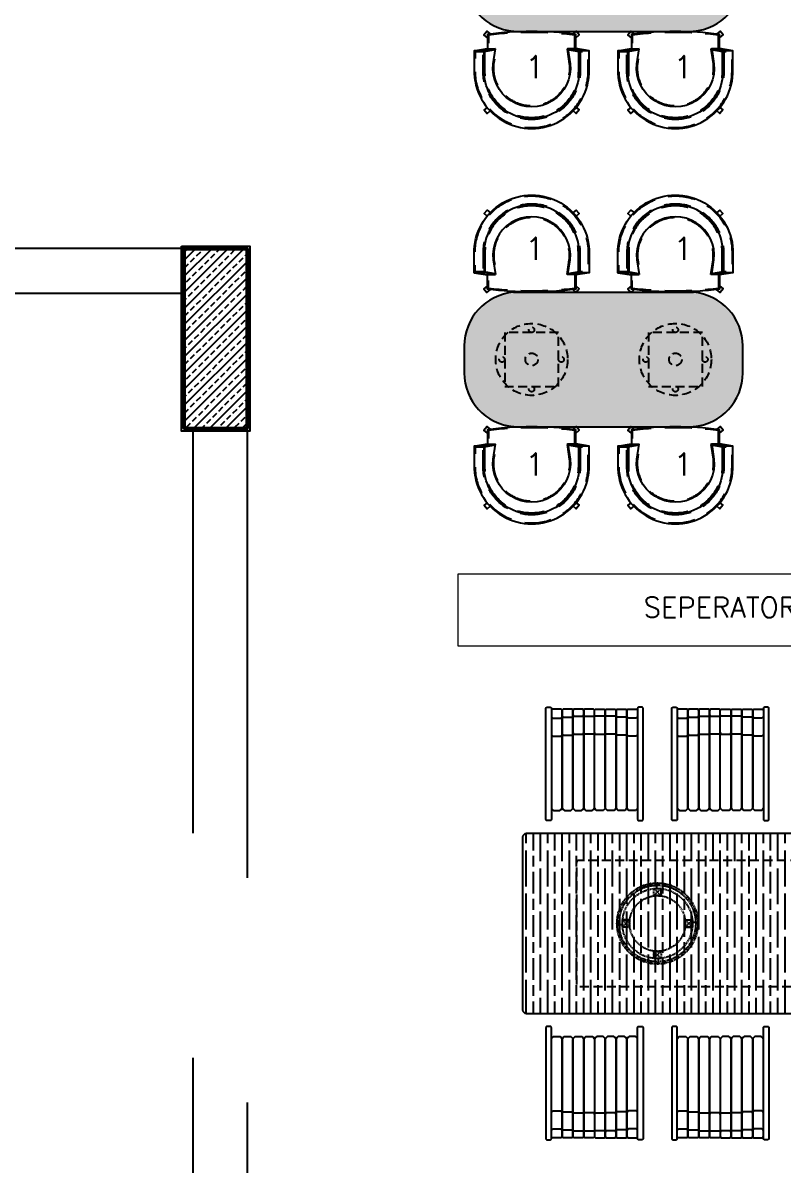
# Model space of a CAD drawing. Extents: x 820 to 5791, y 1495 to 5010.
# Drawn here: x 3320 to 3743, y 3197 to 3832 of the extents above; entities that cross this region are included whole.
import ezdxf
from ezdxf.enums import TextEntityAlignment as Align

# ---------------------------------------------------------------- set-up
doc = ezdxf.new("R2010")
doc.units = 0
doc.header["$LTSCALE"] = 20
for name, pattern in [('( Hidden )', [0.375, 0.25, -0.125]), ('CACHE', [0.375, 0.25, -0.125]), ('HIDDEN', [0.375, 0.25, -0.125]), ('ZWCAD_ISO03W100', [30, 12, -18])]:
    doc.linetypes.add(name, pattern=pattern)
doc.layers.get('0').update_dxf_attribs({"linetype": 'CONTINUOUS', "lineweight": 15})
for name, color, linetype, lineweight in [('0_V_Dim_int', 183, 'CONTINUOUS', 9), ('_00_TT_PLASTER INTERIOR', 60, 'CONTINUOUS', 0), ('KOLON', 7, 'CONTINUOUS', 50)]:
    doc.layers.add(name, color=color, linetype=linetype, lineweight=lineweight)
for name, color, linetype in [('0_YKA_Hidden', 9, 'HIDDEN'), ('6-YKA-FABRIC', 145, 'CONTINUOUS'), ('6_V_MARBLE', 210, 'CONTINUOUS'), ('6_V_WOOD', 47, 'CONTINUOUS'), ('6_YKA_Furniture_Fixed', 42, 'CONTINUOUS'), ('Kiriş', 7, 'CONTINUOUS'), ('Oda', 7, 'CONTINUOUS'), ('TARAMA', 8, 'CONTINUOUS'), ('V_KAPLAMA_01', 71, 'CONTINUOUS')]:
    doc.layers.add(name, color=color, linetype=linetype)
doc.layers.add('_00_TT_AREA', color=140, linetype='CONTINUOUS', plot=False)
doc.layers.add('V_ALAN', color=222, linetype='CONTINUOUS', lineweight=5, plot=False)
doc.styles.get("Standard").update_dxf_attribs({"font": 'txttw.shx'})

# ---------------------------------------------------------------- blocks, each defined once
blk = doc.blocks.new('S5 PLAN')
at = {"layer": '6-YKA-FABRIC', "flags": 128}
for points in [[(2094.17, -663.62), (2087.86, -662.59), (2082.36, -662.59), (2082.36, -652.05, -1.022187), (2146.36, -652.05), (2146.36, -662.59), (2140.86, -662.59), (2134.54, -663.62)], [(2140.86, -662.59), (2140.86, -651.92, 1.021757), (2087.86, -651.92), (2087.86, -662.59)], [(2134.54, -663.62), (2135.82, -655.43, 1.117816), (2092.88, -655.37), (2094.17, -663.62)], [(2138.87, -663.79), (2138.87, -671.71, -0.066351), (2089.84, -671.71), (2089.84, -663.79)]]:
    blk.add_lwpolyline(points, format="xyb", dxfattribs=at)
at = {"layer": '6-YKA-FABRIC', "linetype": '( Hidden )', "ltscale": 3, "flags": 128}
for points in [[(2094.09, -663.1), (2087.9, -662.09), (2082.86, -662.09), (2082.86, -652.05, -1.022473), (2145.86, -652.05), (2145.86, -662.09), (2140.82, -662.09), (2134.46, -663.13)], [(2141.36, -662.59), (2141.36, -651.92, 1.0214), (2087.36, -651.92), (2087.36, -662.59)], [(2140.36, -662.59), (2140.36, -651.92, 1.022127), (2088.36, -651.92), (2088.36, -662.59)], [(2134.54, -663.62), (2134.05, -663.54), (2135.32, -655.37, 1.117522), (2093.38, -655.31), (2094.66, -663.54), (2094.17, -663.62)], [(2138.37, -663.79), (2138.37, -671.27, -0.065205), (2090.34, -671.27), (2090.34, -663.79)]]:
    blk.add_lwpolyline(points, format="xyb", dxfattribs=at)
at = {"layer": '6-YKA-FABRIC', "flags": 128}
for points in [[(2082.36, -662.59), (2089.84, -663.79), (2094.17, -663.62)], [(2146.36, -662.59), (2138.87, -663.79), (2134.54, -663.62)]]:
    blk.add_lwpolyline(points, dxfattribs=at)
at = {"layer": '6_YKA_Furniture_Fixed'}
for points in [[(2089.56, -631.1), (2087.95, -629.66), (2089.55, -627.75), (2091.33, -629.11)], [(2139.15, -631.1), (2140.76, -629.66), (2139.16, -627.75), (2137.38, -629.11)], [(2089.84, -669.83), (2087.83, -671.52), (2089.5, -673.51), (2091.45, -671.87)], [(2138.87, -669.83), (2140.89, -671.52), (2139.21, -673.51), (2137.26, -671.87)]]:
    blk.add_lwpolyline(points, dxfattribs=at)
blk = doc.blocks.new('M7_2_PLAN')
at = {"layer": '6_V_MARBLE'}
h = blk.add_hatch(dxfattribs=at)
h.set_pattern_fill('AR-CONC', color=256, scale=0.03)
h.set_pattern_definition([(50, (-4233.82, 4306.0044), (5.46554, -0.4781726), [0.5715, -6.2865]), (355, (-4233.82, 4306.0044), (-1.057303, 5.731705), [0.4572, -5.029218]), (100.45144, (-4233.3645, 4305.9646), (4.408237, 5.253533), [0.4857, -5.342707]), (46.1842, (-4233.82, 4307.5284), (8.132371, -1.26127), [0.85725, -9.42975]), (96.63556, (-4233.142, 4307.423), (7.122124, 7.422784), [0.72855, -8.014068]), (351.18415, (-4233.82, 4307.5284), (7.122124, 7.422784), [0.6858, -7.543792]), (21, (-4233.058, 4307.1474), (4.548432, -3.067956), [0.5715, -6.2865]), (326, (-4233.058, 4307.1474), (1.854061, 5.525639), [0.4572, -5.0292]), (71.45145, (-4232.679, 4306.892), (6.402493, 2.457683), [0.4857, -5.342698]), (37.5, (-4233.82, 4306.0044), (0.0926581, 2.5366512), [0, -4.96824, 0, -5.1054, 0, -5.04825]), (7.5, (-4233.82, 4306.0044), (2.0045899, 3.0054172), [0, -2.91084, 0, -4.85394, 0, -1.92405]), (327.5, (-4235.5192, 4306.0044), (4.0677179, -0.1718623), [0, -1.905, 0, -5.9436, 0, -7.8867]), (317.5, (-4236.2812, 4306.0044), (4.4438754, 0.7627947), [0, -2.4765, 0, -3.94716, 0, -5.6007])])
edge = h.paths.add_edge_path()
edge.add_line((-1368.9, 3682.33), (-1368.9, 3667.33))
edge.add_arc((-1338.9, 3667.33), 30, 180, 265.21981)
edge.add_arc((-1338.9, 3667.33), 30, 265.21981, 270)
edge.add_line((-1338.9, 3637.33), (-1243.9, 3637.33))
edge.add_arc((-1243.9, 3667.33), 30, 270, 274.78019)
edge.add_arc((-1243.9, 3667.33), 30, 274.78019, 360)
edge.add_line((-1213.9, 3667.33), (-1213.9, 3682.33))
edge.add_arc((-1243.9, 3682.33), 30, 0, 85.21981)
edge.add_arc((-1243.9, 3682.33), 30, 85.21981, 90)
edge.add_line((-1243.9, 3712.33), (-1338.9, 3712.33))
edge.add_arc((-1338.9, 3682.33), 30, 90, 94.78019)
edge.add_arc((-1338.9, 3682.33), 30, 94.78019, 180)
at = {"layer": '0_YKA_Hidden'}
for points in [[(-1346.4, 3659.83), (-1316.4, 3659.83), (-1316.4, 3689.83), (-1346.4, 3689.83)], [(-1266.4, 3659.83), (-1236.4, 3659.83), (-1236.4, 3689.83), (-1266.4, 3689.83)]]:
    blk.add_lwpolyline(points, close=True, dxfattribs=at)
for centre, radius in [((-1331.4, 3674.83), 20), ((-1251.4, 3674.83), 20), ((-1331.4, 3691.33), 1.5), ((-1251.4, 3691.33), 1.5), ((-1347.9, 3674.83), 1.5), ((-1331.4, 3674.83), 3.5), ((-1314.9, 3674.83), 1.5), ((-1267.9, 3674.83), 1.5), ((-1251.4, 3674.83), 3.5), ((-1234.9, 3674.83), 1.5), ((-1331.4, 3658.33), 1.5), ((-1251.4, 3658.33), 1.5)]:
    blk.add_circle(centre, radius, dxfattribs=at)
at = {"layer": '6_V_MARBLE', "flags": 128}
for points in [[(-1341.4, 3712.22, 0.389983), (-1368.9, 3682.33), (-1368.9, 3667.33, 0.389983), (-1341.4, 3637.43, 0.389983)], [(-1341.4, 3712.22, -0.020861), (-1338.9, 3712.33), (-1243.9, 3712.33, -0.020861), (-1241.4, 3712.22)], [(-1241.4, 3637.43, 0.389983), (-1213.9, 3667.33), (-1213.9, 3682.33, 0.389983), (-1241.4, 3712.22)], [(-1341.4, 3637.43, 0.020861), (-1338.9, 3637.33), (-1243.9, 3637.33, 0.020861), (-1241.4, 3637.43)]]:
    blk.add_lwpolyline(points, format="xyb", dxfattribs=at)
blk = doc.blocks.new('*U134')
at = {"linetype": 'ZWCAD_ISO03W100'}
blk.add_lwpolyline([(0, 0.9), (0, -0.9)], dxfattribs=at)
blk = doc.blocks.new('*U133')
at = {"layer": '0_YKA_Hidden', "color": 0, "linetype": 'ByBlock', "lineweight": -2}
blk.add_blockref('*U134', (2792.75, -261.07), dxfattribs=at)
for p, rotation in [((2772.95, -282.06), 90.00000000000001), ((2813.74, -280.86), 270), ((2793.95, -301.86), 180)]:
    blk.add_blockref('*U134', p, dxfattribs=dict(at, rotation=rotation))
blk = doc.blocks.new('M5 PLAN')
at = {"layer": '6_YKA_Furniture_Fixed'}
h = blk.add_hatch(dxfattribs=at)
h.set_pattern_fill('GOST_WOOD', color=256, scale=2)
h.set_pattern_definition([(90, (23400.172, -704.048), (12, -7e-16), [20, -4]), (90, (23404.172, -708.048), (12, -7e-16), [12, -3, 6, -3]), (90, (23408.172, -714.048), (12, -7e-16), [20, -4])])
h.paths.add_polyline_path([(23797.11, 2348.9, 0.414214), (23799.11, 2350.9), (23799.11, 2446.9, 0.414214), (23797.11, 2448.9), (23511.11, 2448.9, 0.414214), (23509.11, 2446.9), (23509.11, 2350.9, 0.414214), (23511.11, 2348.9)])
at = {"layer": '0_YKA_Hidden', "flags": 128}
blk.add_lwpolyline([(23768.11, 2433.9), (23540.11, 2433.9, 0.414214), (23539.11, 2432.9), (23539.11, 2364.9, 0.414214), (23540.11, 2363.9), (23768.11, 2363.9, 0.414214), (23769.11, 2364.9), (23769.11, 2432.9, 0.414214)], format="xyb", close=True, dxfattribs=at)
at = {"layer": '0_YKA_Hidden', "ltscale": 0.1, "flags": 128}
for points in [[(23570.89, 2415.59), (23570.11, 2416.51, 0.010001), (23569.19, 2415.74), (23569.97, 2414.82, -0.010418)], [(23573.99, 2417.64), (23573.39, 2418.68, 0.010001), (23572.35, 2418.08), (23572.95, 2417.04, -0.010418)], [(23577.39, 2419.11), (23576.98, 2420.24, 0.010001), (23575.86, 2419.83), (23576.27, 2418.7, -0.010418)], [(23581.01, 2419.97), (23580.8, 2421.15, 0.010001), (23579.62, 2420.94), (23579.82, 2419.76, -0.010418)], [(23584.71, 2420.19), (23584.71, 2421.39, 0.010001), (23583.51, 2421.39), (23583.51, 2420.19, -0.010418)], [(23588.4, 2419.76), (23588.61, 2420.94, 0.010001), (23587.43, 2421.15), (23587.22, 2419.97, -0.010418)], [(23591.96, 2418.7), (23592.37, 2419.83, 0.010001), (23591.24, 2420.24), (23590.83, 2419.11, -0.010418)], [(23595.28, 2417.04), (23595.88, 2418.08, 0.010001), (23594.84, 2418.68), (23594.24, 2417.64, -0.010418)], [(23598.26, 2414.82), (23599.03, 2415.74, 0.010001), (23598.11, 2416.51), (23597.34, 2415.59, -0.010418)], [(23709.97, 2414.82), (23709.19, 2415.74, -0.010001), (23710.11, 2416.51), (23710.89, 2415.59, 0.010418)], [(23712.95, 2417.04), (23712.35, 2418.08, -0.010001), (23713.39, 2418.68), (23713.99, 2417.64, 0.010418)], [(23716.27, 2418.7), (23715.86, 2419.83, -0.010001), (23716.98, 2420.24), (23717.39, 2419.11, 0.010418)], [(23719.82, 2419.76), (23719.62, 2420.94, -0.010001), (23720.8, 2421.15), (23721.01, 2419.97, 0.010418)], [(23723.51, 2420.19), (23723.51, 2421.39, -0.010001), (23724.71, 2421.39), (23724.71, 2420.19, 0.010418)], [(23727.22, 2419.97), (23727.43, 2421.15, -0.010001), (23728.61, 2420.94), (23728.4, 2419.76, 0.010418)], [(23730.83, 2419.11), (23731.24, 2420.24, -0.010001), (23732.37, 2419.83), (23731.96, 2418.7, 0.010418)], [(23734.24, 2417.64), (23734.84, 2418.68, -0.010001), (23735.88, 2418.08), (23735.28, 2417.04, 0.010418)], [(23737.34, 2415.59), (23738.11, 2416.51, -0.010001), (23739.03, 2415.74), (23738.26, 2414.82, 0.010418)], [(23565.97, 2410.06), (23564.93, 2410.66, 0.010001), (23564.33, 2409.62), (23565.37, 2409.02, -0.010418)], [(23568.19, 2413.04), (23567.27, 2413.81, 0.010001), (23566.5, 2412.89), (23567.42, 2412.12, -0.010418)], [(23600.81, 2412.12), (23601.73, 2412.89, 0.010001), (23600.96, 2413.81), (23600.04, 2413.04, -0.010418)], [(23602.85, 2409.02), (23603.89, 2409.62, 0.010001), (23603.29, 2410.66), (23602.25, 2410.06, -0.010418)], [(23705.37, 2409.02), (23704.33, 2409.62, -0.010001), (23704.93, 2410.66), (23705.97, 2410.06, 0.010418)], [(23707.42, 2412.12), (23706.5, 2412.89, -0.010001), (23707.27, 2413.81), (23708.19, 2413.04, 0.010418)], [(23740.04, 2413.04), (23740.96, 2413.81, -0.010001), (23741.73, 2412.89), (23740.81, 2412.12, 0.010418)], [(23742.25, 2410.06), (23743.29, 2410.66, -0.010001), (23743.89, 2409.62), (23742.85, 2409.02, 0.010418)], [(23563.25, 2403.18), (23562.07, 2403.39, 0.010001), (23561.86, 2402.21), (23563.04, 2402, -0.010418)], [(23564.31, 2406.74), (23563.18, 2407.15, 0.010001), (23562.77, 2406.02), (23563.9, 2405.61, -0.010418)], [(23604.33, 2405.61), (23605.46, 2406.02, 0.010001), (23605.05, 2407.15), (23603.92, 2406.74, -0.010418)], [(23605.19, 2402), (23606.37, 2402.21, 0.010001), (23606.16, 2403.39), (23604.98, 2403.18, -0.010418)], [(23703.04, 2402), (23701.86, 2402.21, -0.010001), (23702.07, 2403.39), (23703.25, 2403.18, 0.010418)], [(23703.9, 2405.61), (23702.77, 2406.02, -0.010001), (23703.18, 2407.15), (23704.31, 2406.74, 0.010418)], [(23743.92, 2406.74), (23745.05, 2407.15, -0.010001), (23745.46, 2406.02), (23744.33, 2405.61, 0.010418)], [(23744.98, 2403.18), (23746.16, 2403.39, -0.010001), (23746.37, 2402.21), (23745.19, 2402, 0.010418)], [(23562.82, 2399.5), (23561.62, 2399.5, 0.010001), (23561.62, 2398.3), (23562.82, 2398.3, -0.010418)], [(23605.41, 2398.3), (23606.61, 2398.3, 0.010001), (23606.61, 2399.5), (23605.41, 2399.5, -0.010418)], [(23702.82, 2398.3), (23701.62, 2398.3, -0.010001), (23701.62, 2399.5), (23702.82, 2399.5, 0.010418)], [(23745.41, 2399.5), (23746.61, 2399.5, -0.010001), (23746.61, 2398.3), (23745.41, 2398.3, 0.010418)], [(23563.04, 2395.79), (23561.86, 2395.58, 0.010001), (23562.07, 2394.4), (23563.25, 2394.61, -0.010418)], [(23563.9, 2392.18), (23562.77, 2391.77, 0.010001), (23563.18, 2390.64), (23564.31, 2391.05, -0.010418)], [(23603.92, 2391.05), (23605.05, 2390.64, 0.010001), (23605.46, 2391.77), (23604.33, 2392.18, -0.010418)], [(23604.98, 2394.61), (23606.16, 2394.4, 0.010001), (23606.37, 2395.58), (23605.19, 2395.79, -0.010418)], [(23703.25, 2394.61), (23702.07, 2394.4, -0.010001), (23701.86, 2395.58), (23703.04, 2395.79, 0.010418)], [(23704.31, 2391.05), (23703.18, 2390.64, -0.010001), (23702.77, 2391.77), (23703.9, 2392.18, 0.010418)], [(23744.33, 2392.18), (23745.46, 2391.77, -0.010001), (23745.05, 2390.64), (23743.92, 2391.05, 0.010418)], [(23745.19, 2395.79), (23746.37, 2395.58, -0.010001), (23746.16, 2394.4), (23744.98, 2394.61, 0.010418)], [(23565.37, 2388.77), (23564.33, 2388.17, 0.010001), (23564.93, 2387.13), (23565.97, 2387.73, -0.010418)], [(23567.42, 2385.67), (23566.5, 2384.9, 0.010001), (23567.27, 2383.98), (23568.19, 2384.75, -0.010418)], [(23600.04, 2384.75), (23600.96, 2383.98, 0.010001), (23601.73, 2384.9), (23600.81, 2385.67, -0.010418)], [(23602.25, 2387.73), (23603.29, 2387.13, 0.010001), (23603.89, 2388.17), (23602.85, 2388.77, -0.010418)], [(23705.97, 2387.73), (23704.93, 2387.13, -0.010001), (23704.33, 2388.17), (23705.37, 2388.77, 0.010418)], [(23708.19, 2384.75), (23707.27, 2383.98, -0.010001), (23706.5, 2384.9), (23707.42, 2385.67, 0.010418)], [(23740.81, 2385.67), (23741.73, 2384.9, -0.010001), (23740.96, 2383.98), (23740.04, 2384.75, 0.010418)], [(23742.85, 2388.77), (23743.89, 2388.17, -0.010001), (23743.29, 2387.13), (23742.25, 2387.73, 0.010418)], [(23569.97, 2382.97), (23569.19, 2382.05, 0.010001), (23570.11, 2381.28), (23570.89, 2382.2, -0.010418)], [(23572.95, 2380.75), (23572.35, 2379.71, 0.010001), (23573.39, 2379.11), (23573.99, 2380.15, -0.010418)], [(23576.27, 2379.09), (23575.86, 2377.96, 0.010001), (23576.98, 2377.55), (23577.39, 2378.68, -0.010418)], [(23579.82, 2378.03), (23579.62, 2376.85, 0.010001), (23580.8, 2376.64), (23581.01, 2377.82, -0.010418)], [(23583.51, 2377.6), (23583.51, 2376.4, 0.010001), (23584.71, 2376.4), (23584.71, 2377.6, -0.010418)], [(23587.22, 2377.82), (23587.43, 2376.64, 0.010001), (23588.61, 2376.85), (23588.4, 2378.03, -0.010418)], [(23590.83, 2378.68), (23591.24, 2377.55, 0.010001), (23592.37, 2377.96), (23591.96, 2379.09, -0.010418)], [(23594.24, 2380.15), (23594.84, 2379.11, 0.010001), (23595.88, 2379.71), (23595.28, 2380.75, -0.010418)], [(23597.34, 2382.2), (23598.11, 2381.28, 0.010001), (23599.03, 2382.05), (23598.26, 2382.97, -0.010418)], [(23710.89, 2382.2), (23710.11, 2381.28, -0.010001), (23709.19, 2382.05), (23709.97, 2382.97, 0.010418)], [(23713.99, 2380.15), (23713.39, 2379.11, -0.010001), (23712.35, 2379.71), (23712.95, 2380.75, 0.010418)], [(23717.39, 2378.68), (23716.98, 2377.55, -0.010001), (23715.86, 2377.96), (23716.27, 2379.09, 0.010418)], [(23721.01, 2377.82), (23720.8, 2376.64, -0.010001), (23719.62, 2376.85), (23719.82, 2378.03, 0.010418)], [(23724.71, 2377.6), (23724.71, 2376.4, -0.010001), (23723.51, 2376.4), (23723.51, 2377.6, 0.010418)], [(23728.4, 2378.03), (23728.61, 2376.85, -0.010001), (23727.43, 2376.64), (23727.22, 2377.82, 0.010418)], [(23731.96, 2379.09), (23732.37, 2377.96, -0.010001), (23731.24, 2377.55), (23730.83, 2378.68, 0.010418)], [(23735.28, 2380.75), (23735.88, 2379.71, -0.010001), (23734.84, 2379.11), (23734.24, 2380.15, 0.010418)], [(23738.26, 2382.97), (23739.03, 2382.05, -0.010001), (23738.11, 2381.28), (23737.34, 2382.2, 0.010418)]]:
    blk.add_lwpolyline(points, format="xyb", close=True, dxfattribs=at)
for points in [[(23582.11, 2418.4), (23586.11, 2418.4), (23586.11, 2414.4), (23582.11, 2414.4), (23582.11, 2418.4), (23586.11, 2414.4), (23586.11, 2418.4), (23582.11, 2414.4)], [(23726.11, 2418.4), (23722.11, 2418.4), (23722.11, 2414.4), (23726.11, 2414.4), (23726.11, 2418.4), (23722.11, 2414.4), (23722.11, 2418.4), (23726.11, 2414.4)], [(23564.61, 2396.9), (23564.61, 2400.9), (23568.61, 2400.9), (23568.61, 2396.9), (23564.61, 2396.9), (23568.61, 2400.9), (23564.61, 2400.9), (23568.61, 2396.9)], [(23603.61, 2400.9), (23603.61, 2396.9), (23599.61, 2396.9), (23599.61, 2400.9), (23603.61, 2400.9), (23599.61, 2396.9), (23603.61, 2396.9), (23599.61, 2400.9)], [(23704.61, 2400.9), (23704.61, 2396.9), (23708.61, 2396.9), (23708.61, 2400.9), (23704.61, 2400.9), (23708.61, 2396.9), (23704.61, 2396.9), (23708.61, 2400.9)], [(23743.61, 2396.9), (23743.61, 2400.9), (23739.61, 2400.9), (23739.61, 2396.9), (23743.61, 2396.9), (23739.61, 2400.9), (23743.61, 2400.9), (23739.61, 2396.9)], [(23586.11, 2379.4), (23582.11, 2379.4), (23582.11, 2383.4), (23586.11, 2383.4), (23586.11, 2379.4), (23582.11, 2383.4), (23582.11, 2379.4), (23586.11, 2383.4)], [(23722.11, 2379.4), (23726.11, 2379.4), (23726.11, 2383.4), (23722.11, 2383.4), (23722.11, 2379.4), (23726.11, 2383.4), (23726.11, 2379.4), (23722.11, 2383.4)]]:
    blk.add_lwpolyline(points, dxfattribs=at)
at = {"layer": '0_YKA_Hidden', "ltscale": 0.1}
for centre, radius in [((23584.11, 2398.9), 22.5), ((23584.11, 2398.9), 21.3), ((23584.11, 2398.9), 19.5), ((23724.11, 2398.9), 22.5), ((23724.11, 2398.9), 21.3), ((23724.11, 2398.9), 19.5), ((23584.11, 2398.9), 15.5), ((23724.11, 2398.9), 15.5)]:
    blk.add_circle(centre, radius, dxfattribs=at)
at = {"layer": '6_YKA_Furniture_Fixed'}
blk.add_lwpolyline([(23797.11, 2448.9), (23511.11, 2448.9, 0.414214), (23509.11, 2446.9), (23509.11, 2350.9, 0.414214), (23511.11, 2348.9), (23797.11, 2348.9, 0.414214), (23799.11, 2350.9), (23799.11, 2446.9, 0.414214)], format="xyb", close=True, dxfattribs=at)
at = {"layer": '0_YKA_Hidden', "ltscale": 0.1}
blk.add_blockref('*U133', (20790.77, 2680.36), dxfattribs=at)
at = {"layer": '0_YKA_Hidden', "ltscale": 0.1, "xscale": -1}
blk.add_blockref('*U133', (26517.46, 2680.36), dxfattribs=at)
blk = doc.blocks.new('S1 PLAN')
at = {"layer": '6-YKA-FABRIC', "flags": 128}
for points in [[(236.58, -275.47), (238.58, -275.47, 0.414214), (240.58, -273.47), (240.58, -219.97, 0.414214), (239.58, -218.97), (235.58, -218.97, 0.414214), (234.58, -219.97), (234.58, -273.47, 0.414214)], [(242.58, -275.47), (244.58, -275.47, 0.414214), (246.58, -273.47), (246.58, -219.97, 0.414214), (245.58, -218.97), (241.58, -218.97, 0.414214), (240.58, -219.97), (240.58, -273.47, 0.414214)], [(248.58, -275.47), (250.58, -275.47, 0.414214), (252.58, -273.47), (252.58, -219.97, 0.414214), (251.58, -218.97), (247.58, -218.97, 0.414214), (246.58, -219.97), (246.58, -273.47, 0.414214)], [(254.58, -275.47), (256.58, -275.47, 0.414214), (258.58, -273.47), (258.58, -219.97, 0.414214), (257.58, -218.97), (253.58, -218.97, 0.414214), (252.58, -219.97), (252.58, -273.47, 0.414214)], [(262.58, -275.47), (260.58, -275.47, -0.414214), (258.58, -273.47), (258.58, -219.97, -0.414214), (259.58, -218.97), (263.58, -218.97, -0.414214), (264.58, -219.97), (264.58, -273.47, -0.414214)], [(268.58, -275.47), (266.58, -275.47, -0.414214), (264.58, -273.47), (264.58, -219.97, -0.414214), (265.58, -218.97), (269.58, -218.97, -0.414214), (270.58, -219.97), (270.58, -273.47, -0.414214)], [(274.58, -275.47), (272.58, -275.47, -0.414214), (270.58, -273.47), (270.58, -219.97, -0.414214), (271.58, -218.97), (275.58, -218.97, -0.414214), (276.58, -219.97), (276.58, -273.47, -0.414214)], [(280.58, -275.47), (278.58, -275.47, -0.414214), (276.58, -273.47), (276.58, -219.97, -0.414214), (277.58, -218.97), (281.58, -218.97, -0.414214), (282.58, -219.97), (282.58, -273.47, -0.414214)]]:
    blk.add_lwpolyline(points, format="xyb", close=True, dxfattribs=at)
for points in [[(240.58, -222.47), (240.58, -222.47, 0.414214), (241.58, -223.47), (245.58, -223.47, 0.414214), (246.58, -222.47), (246.58, -222.47)], [(246.58, -221.97), (246.58, -221.97, 0.414214), (247.58, -222.97), (251.58, -222.97, 0.414214), (252.58, -221.97), (252.58, -221.97)], [(252.58, -221.97), (252.58, -221.97, 0.414214), (253.58, -222.97), (257.58, -222.97, 0.414214), (258.58, -221.97), (258.58, -221.97)], [(264.58, -221.97), (264.58, -221.97, -0.414214), (263.58, -222.97), (259.58, -222.97, -0.414214), (258.58, -221.97), (258.58, -221.97)], [(270.58, -221.97), (270.58, -221.97, -0.414214), (269.58, -222.97), (265.58, -222.97, -0.414214), (264.58, -221.97), (264.58, -221.97)], [(276.58, -222.47), (276.58, -222.47, -0.414214), (275.58, -223.47), (271.58, -223.47, -0.414214), (270.58, -222.47), (270.58, -222.47)], [(234.58, -222.97), (234.58, -222.97, 0.414214), (235.58, -223.97), (239.58, -223.97, 0.414214), (240.58, -222.97), (240.58, -222.97)], [(282.58, -222.97), (282.58, -222.97, -0.414214), (281.58, -223.97), (277.58, -223.97, -0.414214), (276.58, -222.97), (276.58, -222.97)], [(234.58, -232.97), (234.58, -232.97, 0.414214), (235.58, -233.97), (239.58, -233.97, 0.414214), (240.58, -232.97), (240.58, -232.97)], [(240.58, -232.47), (240.58, -232.47, 0.414214), (241.58, -233.47), (245.58, -233.47, 0.414214), (246.58, -232.47), (246.58, -232.47)], [(246.58, -231.97), (246.58, -231.97, 0.414214), (247.58, -232.97), (251.58, -232.97, 0.414214), (252.58, -231.97), (252.58, -231.97)], [(258.58, -231.97), (258.58, -231.97, -0.414214), (257.58, -232.97), (253.58, -232.97, -0.414214), (252.58, -231.97), (252.58, -231.97)], [(258.58, -231.97), (258.58, -231.97, 0.414214), (259.58, -232.97), (263.58, -232.97, 0.414214), (264.58, -231.97), (264.58, -231.97)], [(270.58, -231.97), (270.58, -231.97, -0.414214), (269.58, -232.97), (265.58, -232.97, -0.414214), (264.58, -231.97), (264.58, -231.97)], [(276.58, -232.47), (276.58, -232.47, -0.414214), (275.58, -233.47), (271.58, -233.47, -0.414214), (270.58, -232.47), (270.58, -232.47)], [(282.58, -232.97), (282.58, -232.97, -0.414214), (281.58, -233.97), (277.58, -233.97, -0.414214), (276.58, -232.97), (276.58, -232.97)]]:
    blk.add_lwpolyline(points, format="xyb", dxfattribs=at)
at = {"layer": '6_YKA_Furniture_Fixed'}
for points in [[(232.08, -217.97), (234.08, -217.97, -0.414214), (234.58, -218.47), (234.58, -280.47, -0.414214), (234.08, -280.97), (232.08, -280.97, -0.414214), (231.58, -280.47), (231.58, -218.47, -0.414214)], [(285.08, -217.97), (283.08, -217.97, 0.414214), (282.58, -218.47), (282.58, -280.47, 0.414214), (283.08, -280.97), (285.08, -280.97, 0.414214), (285.58, -280.47), (285.58, -218.47, 0.414214)]]:
    blk.add_lwpolyline(points, format="xyb", close=True, dxfattribs=at)

msp = doc.modelspace()

# ---------------------------------------------------------------- hatches: boundary and pattern name
at = {"layer": 'TARAMA'}
h = msp.add_hatch(dxfattribs=at)
h.set_pattern_fill('ANSI33', color=256)
h.set_pattern_definition([(45, (5164.587, -4629.65), (-4.490128, 4.490128), []), (45, (5169.077, -4629.65), (-4.490128, 4.490128), [3.175, -1.5875])])
h.paths.add_polyline_path([(3444.89, 3606.77), (3409.89, 3606.77), (3409.89, 3706.77), (3444.89, 3706.77)])

# ---------------------------------------------------------------- linework, layer by layer
at = {"layer": '0_V_Dim_int'}
msp.add_lwpolyline([(3562.18, 3525.77), (3562.18, 3485.77), (3924.18, 3485.77), (3924.18, 3525.77)], close=True, dxfattribs=at)
at = {"layer": '_00_TT_AREA'}
msp.add_lwpolyline([(3408.39, 3708.27), (3446.39, 3708.27), (3446.39, 3605.27), (3408.39, 3605.27)], close=True, dxfattribs=at)
at = {"layer": '_00_TT_PLASTER INTERIOR'}
msp.add_lwpolyline([(3408.39, 3708.27), (3446.39, 3708.27), (3446.39, 3605.27), (3408.39, 3605.27)], close=True, dxfattribs=at)
at = {"layer": 'Kiriş', "color": 4, "linetype": 'CACHE', "lineweight": -3, "ltscale": 50}
for points in [[(3254.38, 3707.04), (3409.89, 3707.04), (3409.89, 3681.82), (3254.38, 3681.82)], [(3414.89, 3606.77), (3444.89, 3606.77), (3444.89, 3006.55), (3414.89, 3006.55)]]:
    msp.add_lwpolyline(points, close=True, dxfattribs=at)
at = {"layer": 'KOLON'}
msp.add_lwpolyline([(3444.89, 3606.77), (3409.89, 3606.77), (3409.89, 3706.77), (3444.89, 3706.77)], close=True, dxfattribs=at)

# ---------------------------------------------------------------- block references
at = {"layer": '0_V_Dim_int', "xscale": -1, "rotation": 180}
for p in [(1488.83, 3154.34), (1568.83, 3154.34), (1488.83, 2934.34), (1568.83, 2934.34)]:
    msp.add_blockref('S5 PLAN', p, dxfattribs=at)
at = {"layer": '0_V_Dim_int'}
for name, p in [('S5 PLAN', (1488.83, 4356.01)), ('S5 PLAN', (1568.83, 4356.01)), ('M5 PLAN', (-19910.93, 932.4))]:
    msp.add_blockref(name, p, dxfattribs=at)
at = {"layer": '6_V_WOOD'}
for p in [(3379.6, 3669.58), (3449.6, 3669.58)]:
    msp.add_blockref('S1 PLAN', p, dxfattribs=at)
at = {"layer": '6_V_WOOD', "xscale": -1, "rotation": 180}
for p in [(3379.6, 2993.01), (3449.6, 2993.01)]:
    msp.add_blockref('S1 PLAN', p, dxfattribs=at)
at = {"layer": 'V_ALAN'}
for p in [(4934.59, 190.35), (4934.59, -29.65)]:
    msp.add_blockref('M7_2_PLAN', p, dxfattribs=at)

# ---------------------------------------------------------------- texts
at = {"layer": 'Oda'}
msp.add_text('SEPERATOR DESIGN', height=11.25, dxfattribs=at).set_placement((3738.76, 3501.67), align=Align.CENTER)
at = {"layer": 'V_KAPLAMA_01', "char_height": 12.5, "attachment_point": 1}
for insert in [(3599.55, 3814.15), (3682.13, 3814.15), (3599.55, 3713.1), (3682.13, 3713.1), (3599.55, 3593.1), (3682.13, 3593.1)]:
    msp.add_mtext_dynamic_manual_height_columns('1', width=24.7366, gutter_width=12.5, heights=[0], dxfattribs=dict(at, insert=insert))

doc.saveas('drawing.dxf')
